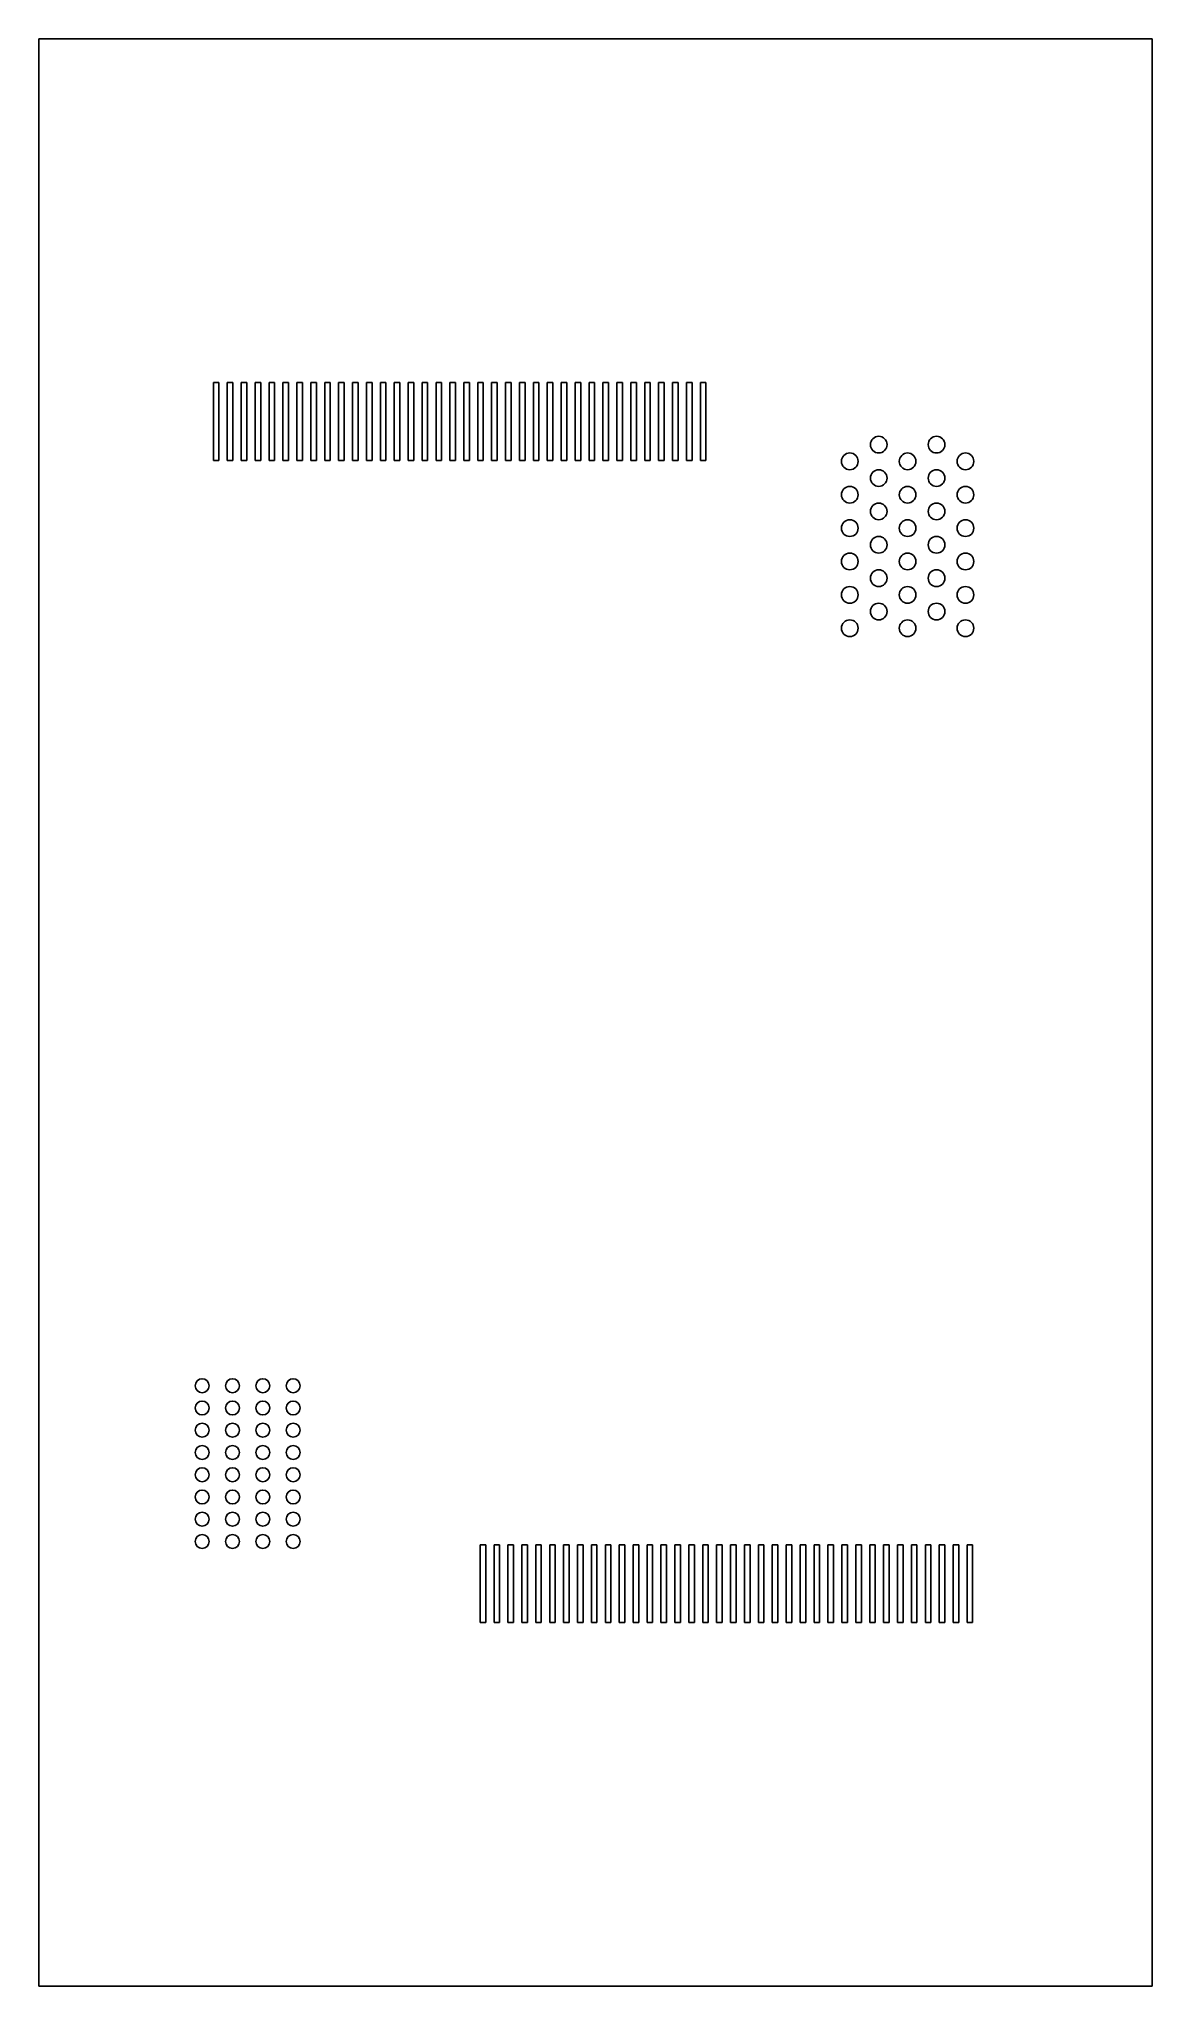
# Model space of a CAD drawing. Header units: inches. Extents: x 15 to 55, y 13.1 to 83.1.
import ezdxf

# ---------------------------------------------------------------- set-up
doc = ezdxf.new("R2010")
doc.units = ezdxf.units.IN
doc.header["$MEASUREMENT"] = 0
doc.layers.add('Hole', color=1, linetype='Continuous')

msp = doc.modelspace()

# ---------------------------------------------------------------- linework, layer by layer
at = {"layer": 'Hole'}
for p, q in [((14.974, 13.101), (14.974, 83.101)), ((14.974, 83.101), (54.974, 83.101)), ((54.974, 83.101), (54.974, 13.101)), ((21.242, 67.948), (21.242, 70.748)), ((21.242, 70.748), (21.442, 70.748)), ((21.442, 70.748), (21.442, 67.948)), ((21.742, 67.948), (21.742, 70.748)), ((21.742, 70.748), (21.942, 70.748)), ((21.942, 70.748), (21.942, 67.948)), ((22.242, 67.948), (22.242, 70.748)), ((22.242, 70.748), (22.442, 70.748)), ((22.442, 70.748), (22.442, 67.948)), ((22.742, 67.948), (22.742, 70.748)), ((22.742, 70.748), (22.942, 70.748)), ((22.942, 70.748), (22.942, 67.948)), ((23.242, 67.948), (23.242, 70.748)), ((23.242, 70.748), (23.442, 70.748)), ((23.442, 70.748), (23.442, 67.948)), ((23.742, 67.948), (23.742, 70.748)), ((23.742, 70.748), (23.942, 70.748)), ((23.942, 70.748), (23.942, 67.948)), ((24.242, 67.948), (24.242, 70.748)), ((24.242, 70.748), (24.442, 70.748)), ((24.442, 70.748), (24.442, 67.948)), ((24.742, 67.948), (24.742, 70.748)), ((24.742, 70.748), (24.942, 70.748)), ((24.942, 70.748), (24.942, 67.948)), ((25.242, 67.948), (25.242, 70.748)), ((25.242, 70.748), (25.442, 70.748)), ((25.442, 70.748), (25.442, 67.948)), ((25.742, 67.948), (25.742, 70.748)), ((25.742, 70.748), (25.942, 70.748)), ((25.942, 70.748), (25.942, 67.948)), ((26.242, 67.948), (26.242, 70.748)), ((26.242, 70.748), (26.442, 70.748)), ((26.442, 70.748), (26.442, 67.948)), ((26.742, 67.948), (26.742, 70.748)), ((26.742, 70.748), (26.942, 70.748)), ((26.942, 70.748), (26.942, 67.948)), ((27.242, 67.948), (27.242, 70.748)), ((27.242, 70.748), (27.442, 70.748)), ((27.442, 70.748), (27.442, 67.948)), ((27.742, 67.948), (27.742, 70.748)), ((27.742, 70.748), (27.942, 70.748)), ((27.942, 70.748), (27.942, 67.948)), ((28.242, 67.948), (28.242, 70.748)), ((28.242, 70.748), (28.442, 70.748)), ((28.442, 70.748), (28.442, 67.948)), ((28.742, 67.948), (28.742, 70.748)), ((28.742, 70.748), (28.942, 70.748)), ((28.942, 70.748), (28.942, 67.948)), ((29.242, 67.948), (29.242, 70.748)), ((29.242, 70.748), (29.442, 70.748)), ((29.442, 70.748), (29.442, 67.948)), ((29.742, 67.948), (29.742, 70.748)), ((29.742, 70.748), (29.942, 70.748)), ((29.942, 70.748), (29.942, 67.948)), ((30.242, 67.948), (30.242, 70.748)), ((30.242, 70.748), (30.442, 70.748)), ((30.442, 70.748), (30.442, 67.948)), ((30.742, 67.948), (30.742, 70.748)), ((30.742, 70.748), (30.942, 70.748)), ((30.942, 70.748), (30.942, 67.948)), ((31.242, 67.948), (31.242, 70.748)), ((31.242, 70.748), (31.442, 70.748)), ((31.442, 70.748), (31.442, 67.948)), ((31.742, 67.948), (31.742, 70.748)), ((31.742, 70.748), (31.942, 70.748)), ((31.942, 70.748), (31.942, 67.948)), ((32.242, 67.948), (32.242, 70.748)), ((32.242, 70.748), (32.442, 70.748)), ((32.442, 70.748), (32.442, 67.948)), ((32.742, 67.948), (32.742, 70.748)), ((32.742, 70.748), (32.942, 70.748)), ((32.942, 70.748), (32.942, 67.948)), ((33.242, 67.948), (33.242, 70.748)), ((33.242, 70.748), (33.442, 70.748)), ((33.442, 70.748), (33.442, 67.948)), ((33.742, 67.948), (33.742, 70.748)), ((33.742, 70.748), (33.942, 70.748)), ((33.942, 70.748), (33.942, 67.948)), ((34.242, 67.948), (34.242, 70.748)), ((34.242, 70.748), (34.442, 70.748)), ((34.442, 70.748), (34.442, 67.948)), ((34.742, 67.948), (34.742, 70.748)), ((34.742, 70.748), (34.942, 70.748)), ((34.942, 70.748), (34.942, 67.948)), ((35.242, 67.948), (35.242, 70.748)), ((35.242, 70.748), (35.442, 70.748)), ((35.442, 70.748), (35.442, 67.948)), ((35.742, 67.948), (35.742, 70.748)), ((35.742, 70.748), (35.942, 70.748)), ((35.942, 70.748), (35.942, 67.948)), ((36.242, 67.948), (36.242, 70.748)), ((36.242, 70.748), (36.442, 70.748)), ((36.442, 70.748), (36.442, 67.948)), ((36.742, 67.948), (36.742, 70.748)), ((36.742, 70.748), (36.942, 70.748)), ((36.942, 70.748), (36.942, 67.948)), ((37.242, 67.948), (37.242, 70.748)), ((37.242, 70.748), (37.442, 70.748)), ((37.442, 70.748), (37.442, 67.948)), ((37.742, 67.948), (37.742, 70.748)), ((37.742, 70.748), (37.942, 70.748)), ((37.942, 70.748), (37.942, 67.948)), ((38.242, 67.948), (38.242, 70.748)), ((38.242, 70.748), (38.442, 70.748)), ((38.442, 70.748), (38.442, 67.948)), ((38.742, 67.948), (38.742, 70.748)), ((38.742, 70.748), (38.942, 70.748)), ((38.942, 70.748), (38.942, 67.948)), ((21.442, 67.948), (21.242, 67.948)), ((21.942, 67.948), (21.742, 67.948)), ((22.442, 67.948), (22.242, 67.948)), ((22.942, 67.948), (22.742, 67.948)), ((23.442, 67.948), (23.242, 67.948)), ((23.942, 67.948), (23.742, 67.948)), ((24.442, 67.948), (24.242, 67.948)), ((24.942, 67.948), (24.742, 67.948)), ((25.442, 67.948), (25.242, 67.948)), ((25.942, 67.948), (25.742, 67.948)), ((26.442, 67.948), (26.242, 67.948)), ((26.942, 67.948), (26.742, 67.948)), ((27.442, 67.948), (27.242, 67.948)), ((27.942, 67.948), (27.742, 67.948)), ((28.442, 67.948), (28.242, 67.948)), ((28.942, 67.948), (28.742, 67.948)), ((29.442, 67.948), (29.242, 67.948)), ((29.942, 67.948), (29.742, 67.948)), ((30.442, 67.948), (30.242, 67.948)), ((30.942, 67.948), (30.742, 67.948)), ((31.442, 67.948), (31.242, 67.948)), ((31.942, 67.948), (31.742, 67.948)), ((32.442, 67.948), (32.242, 67.948)), ((32.942, 67.948), (32.742, 67.948)), ((33.442, 67.948), (33.242, 67.948)), ((33.942, 67.948), (33.742, 67.948)), ((34.442, 67.948), (34.242, 67.948)), ((34.942, 67.948), (34.742, 67.948)), ((35.442, 67.948), (35.242, 67.948)), ((35.942, 67.948), (35.742, 67.948)), ((36.442, 67.948), (36.242, 67.948)), ((36.942, 67.948), (36.742, 67.948)), ((37.442, 67.948), (37.242, 67.948)), ((37.942, 67.948), (37.742, 67.948)), ((38.442, 67.948), (38.242, 67.948)), ((38.942, 67.948), (38.742, 67.948)), ((30.827, 26.165), (30.827, 28.965)), ((30.827, 28.965), (31.027, 28.965)), ((31.027, 28.965), (31.027, 26.165)), ((31.327, 26.165), (31.327, 28.965)), ((31.327, 28.965), (31.527, 28.965)), ((31.527, 28.965), (31.527, 26.165)), ((31.827, 26.165), (31.827, 28.965)), ((31.827, 28.965), (32.027, 28.965)), ((32.027, 28.965), (32.027, 26.165)), ((32.327, 26.165), (32.327, 28.965)), ((32.327, 28.965), (32.527, 28.965)), ((32.527, 28.965), (32.527, 26.165)), ((32.827, 26.165), (32.827, 28.965)), ((32.827, 28.965), (33.027, 28.965)), ((33.027, 28.965), (33.027, 26.165)), ((33.327, 26.165), (33.327, 28.965)), ((33.327, 28.965), (33.527, 28.965)), ((33.527, 28.965), (33.527, 26.165)), ((33.827, 26.165), (33.827, 28.965)), ((33.827, 28.965), (34.027, 28.965)), ((34.027, 28.965), (34.027, 26.165)), ((34.327, 26.165), (34.327, 28.965)), ((34.327, 28.965), (34.527, 28.965)), ((34.527, 28.965), (34.527, 26.165)), ((34.827, 26.165), (34.827, 28.965)), ((34.827, 28.965), (35.027, 28.965)), ((35.027, 28.965), (35.027, 26.165)), ((35.327, 26.165), (35.327, 28.965)), ((35.327, 28.965), (35.527, 28.965)), ((35.527, 28.965), (35.527, 26.165)), ((35.827, 26.165), (35.827, 28.965)), ((35.827, 28.965), (36.027, 28.965)), ((36.027, 28.965), (36.027, 26.165)), ((36.327, 26.165), (36.327, 28.965)), ((36.327, 28.965), (36.527, 28.965)), ((36.527, 28.965), (36.527, 26.165)), ((36.827, 26.165), (36.827, 28.965)), ((36.827, 28.965), (37.027, 28.965)), ((37.027, 28.965), (37.027, 26.165)), ((37.327, 26.165), (37.327, 28.965)), ((37.327, 28.965), (37.527, 28.965)), ((37.527, 28.965), (37.527, 26.165)), ((37.827, 26.165), (37.827, 28.965)), ((37.827, 28.965), (38.027, 28.965)), ((38.027, 28.965), (38.027, 26.165)), ((38.327, 26.165), (38.327, 28.965)), ((38.327, 28.965), (38.527, 28.965)), ((38.527, 28.965), (38.527, 26.165)), ((38.827, 26.165), (38.827, 28.965)), ((38.827, 28.965), (39.027, 28.965)), ((39.027, 28.965), (39.027, 26.165)), ((39.327, 26.165), (39.327, 28.965)), ((39.327, 28.965), (39.527, 28.965)), ((39.527, 28.965), (39.527, 26.165)), ((39.827, 26.165), (39.827, 28.965)), ((39.827, 28.965), (40.027, 28.965)), ((40.027, 28.965), (40.027, 26.165)), ((40.327, 26.165), (40.327, 28.965)), ((40.327, 28.965), (40.527, 28.965)), ((40.527, 28.965), (40.527, 26.165)), ((40.827, 26.165), (40.827, 28.965)), ((40.827, 28.965), (41.027, 28.965)), ((41.027, 28.965), (41.027, 26.165)), ((41.327, 26.165), (41.327, 28.965)), ((41.327, 28.965), (41.527, 28.965)), ((41.527, 28.965), (41.527, 26.165)), ((41.827, 26.165), (41.827, 28.965)), ((41.827, 28.965), (42.027, 28.965)), ((42.027, 28.965), (42.027, 26.165)), ((42.327, 26.165), (42.327, 28.965)), ((42.327, 28.965), (42.527, 28.965)), ((42.527, 28.965), (42.527, 26.165)), ((42.827, 26.165), (42.827, 28.965)), ((42.827, 28.965), (43.027, 28.965)), ((43.027, 28.965), (43.027, 26.165)), ((43.327, 26.165), (43.327, 28.965)), ((43.327, 28.965), (43.527, 28.965)), ((43.527, 28.965), (43.527, 26.165)), ((43.827, 26.165), (43.827, 28.965)), ((43.827, 28.965), (44.027, 28.965)), ((44.027, 28.965), (44.027, 26.165)), ((44.327, 26.165), (44.327, 28.965)), ((44.327, 28.965), (44.527, 28.965)), ((44.527, 28.965), (44.527, 26.165)), ((44.827, 26.165), (44.827, 28.965)), ((44.827, 28.965), (45.027, 28.965)), ((45.027, 28.965), (45.027, 26.165)), ((45.327, 26.165), (45.327, 28.965)), ((45.327, 28.965), (45.527, 28.965)), ((45.527, 28.965), (45.527, 26.165)), ((45.827, 26.165), (45.827, 28.965)), ((45.827, 28.965), (46.027, 28.965)), ((46.027, 28.965), (46.027, 26.165)), ((46.327, 26.165), (46.327, 28.965)), ((46.327, 28.965), (46.527, 28.965)), ((46.527, 28.965), (46.527, 26.165)), ((46.827, 26.165), (46.827, 28.965)), ((46.827, 28.965), (47.027, 28.965)), ((47.027, 28.965), (47.027, 26.165)), ((47.327, 26.165), (47.327, 28.965)), ((47.327, 28.965), (47.527, 28.965)), ((47.527, 28.965), (47.527, 26.165)), ((47.827, 26.165), (47.827, 28.965)), ((47.827, 28.965), (48.027, 28.965)), ((48.027, 28.965), (48.027, 26.165)), ((48.327, 26.165), (48.327, 28.965)), ((48.327, 28.965), (48.527, 28.965)), ((48.527, 28.965), (48.527, 26.165)), ((31.027, 26.165), (30.827, 26.165)), ((31.527, 26.165), (31.327, 26.165)), ((32.027, 26.165), (31.827, 26.165)), ((32.527, 26.165), (32.327, 26.165)), ((33.027, 26.165), (32.827, 26.165)), ((33.527, 26.165), (33.327, 26.165)), ((34.027, 26.165), (33.827, 26.165)), ((34.527, 26.165), (34.327, 26.165)), ((35.027, 26.165), (34.827, 26.165)), ((35.527, 26.165), (35.327, 26.165)), ((36.027, 26.165), (35.827, 26.165)), ((36.527, 26.165), (36.327, 26.165)), ((37.027, 26.165), (36.827, 26.165)), ((37.527, 26.165), (37.327, 26.165)), ((38.027, 26.165), (37.827, 26.165)), ((38.527, 26.165), (38.327, 26.165)), ((39.027, 26.165), (38.827, 26.165)), ((39.527, 26.165), (39.327, 26.165)), ((40.027, 26.165), (39.827, 26.165)), ((40.527, 26.165), (40.327, 26.165)), ((41.027, 26.165), (40.827, 26.165)), ((41.527, 26.165), (41.327, 26.165)), ((42.027, 26.165), (41.827, 26.165)), ((42.527, 26.165), (42.327, 26.165)), ((43.027, 26.165), (42.827, 26.165)), ((43.527, 26.165), (43.327, 26.165)), ((44.027, 26.165), (43.827, 26.165)), ((44.527, 26.165), (44.327, 26.165)), ((45.027, 26.165), (44.827, 26.165)), ((45.527, 26.165), (45.327, 26.165)), ((46.027, 26.165), (45.827, 26.165)), ((46.527, 26.165), (46.327, 26.165)), ((47.027, 26.165), (46.827, 26.165)), ((47.527, 26.165), (47.327, 26.165)), ((48.027, 26.165), (47.827, 26.165)), ((48.527, 26.165), (48.327, 26.165)), ((54.974, 13.101), (14.974, 13.101))]:
    msp.add_line(p, q, dxfattribs=at)
for centre, radius in [((45.151, 68.515), 0.3), ((47.229, 68.515), 0.3), ((44.112, 67.915), 0.3), ((46.19, 67.915), 0.3), ((48.269, 67.915), 0.3), ((45.151, 67.315), 0.3), ((47.229, 67.315), 0.3), ((44.112, 66.715), 0.3), ((46.19, 66.715), 0.3), ((48.269, 66.715), 0.3), ((44.112, 65.515), 0.3), ((45.151, 66.115), 0.3), ((46.19, 65.515), 0.3), ((47.229, 66.115), 0.3), ((48.269, 65.515), 0.3), ((45.151, 64.915), 0.3), ((47.229, 64.915), 0.3), ((44.112, 64.315), 0.3), ((46.19, 64.315), 0.3), ((48.269, 64.315), 0.3), ((45.151, 63.715), 0.3), ((47.229, 63.715), 0.3), ((44.112, 63.115), 0.3), ((46.19, 63.115), 0.3), ((48.269, 63.115), 0.3), ((45.151, 62.515), 0.3), ((47.229, 62.515), 0.3), ((44.112, 61.915), 0.3), ((46.19, 61.915), 0.3), ((48.269, 61.915), 0.3), ((20.837, 34.683), 0.25), ((21.927, 34.683), 0.25), ((23.017, 34.683), 0.25), ((24.107, 34.683), 0.25), ((20.837, 33.883), 0.25), ((21.927, 33.883), 0.25), ((23.017, 33.883), 0.25), ((24.107, 33.883), 0.25), ((20.837, 33.083), 0.25), ((21.927, 33.083), 0.25), ((23.017, 33.083), 0.25), ((24.107, 33.083), 0.25), ((20.837, 32.283), 0.25), ((21.927, 32.283), 0.25), ((23.017, 32.283), 0.25), ((24.107, 32.283), 0.25), ((20.837, 31.483), 0.25), ((21.927, 31.483), 0.25), ((23.017, 31.483), 0.25), ((24.107, 31.483), 0.25), ((20.837, 30.683), 0.25), ((21.927, 30.683), 0.25), ((23.017, 30.683), 0.25), ((24.107, 30.683), 0.25), ((20.837, 29.883), 0.25), ((21.927, 29.883), 0.25), ((23.017, 29.883), 0.25), ((24.107, 29.883), 0.25), ((20.837, 29.083), 0.25), ((21.927, 29.083), 0.25), ((23.017, 29.083), 0.25), ((24.107, 29.083), 0.25)]:
    msp.add_circle(centre, radius, dxfattribs=at)

doc.saveas('drawing.dxf')
